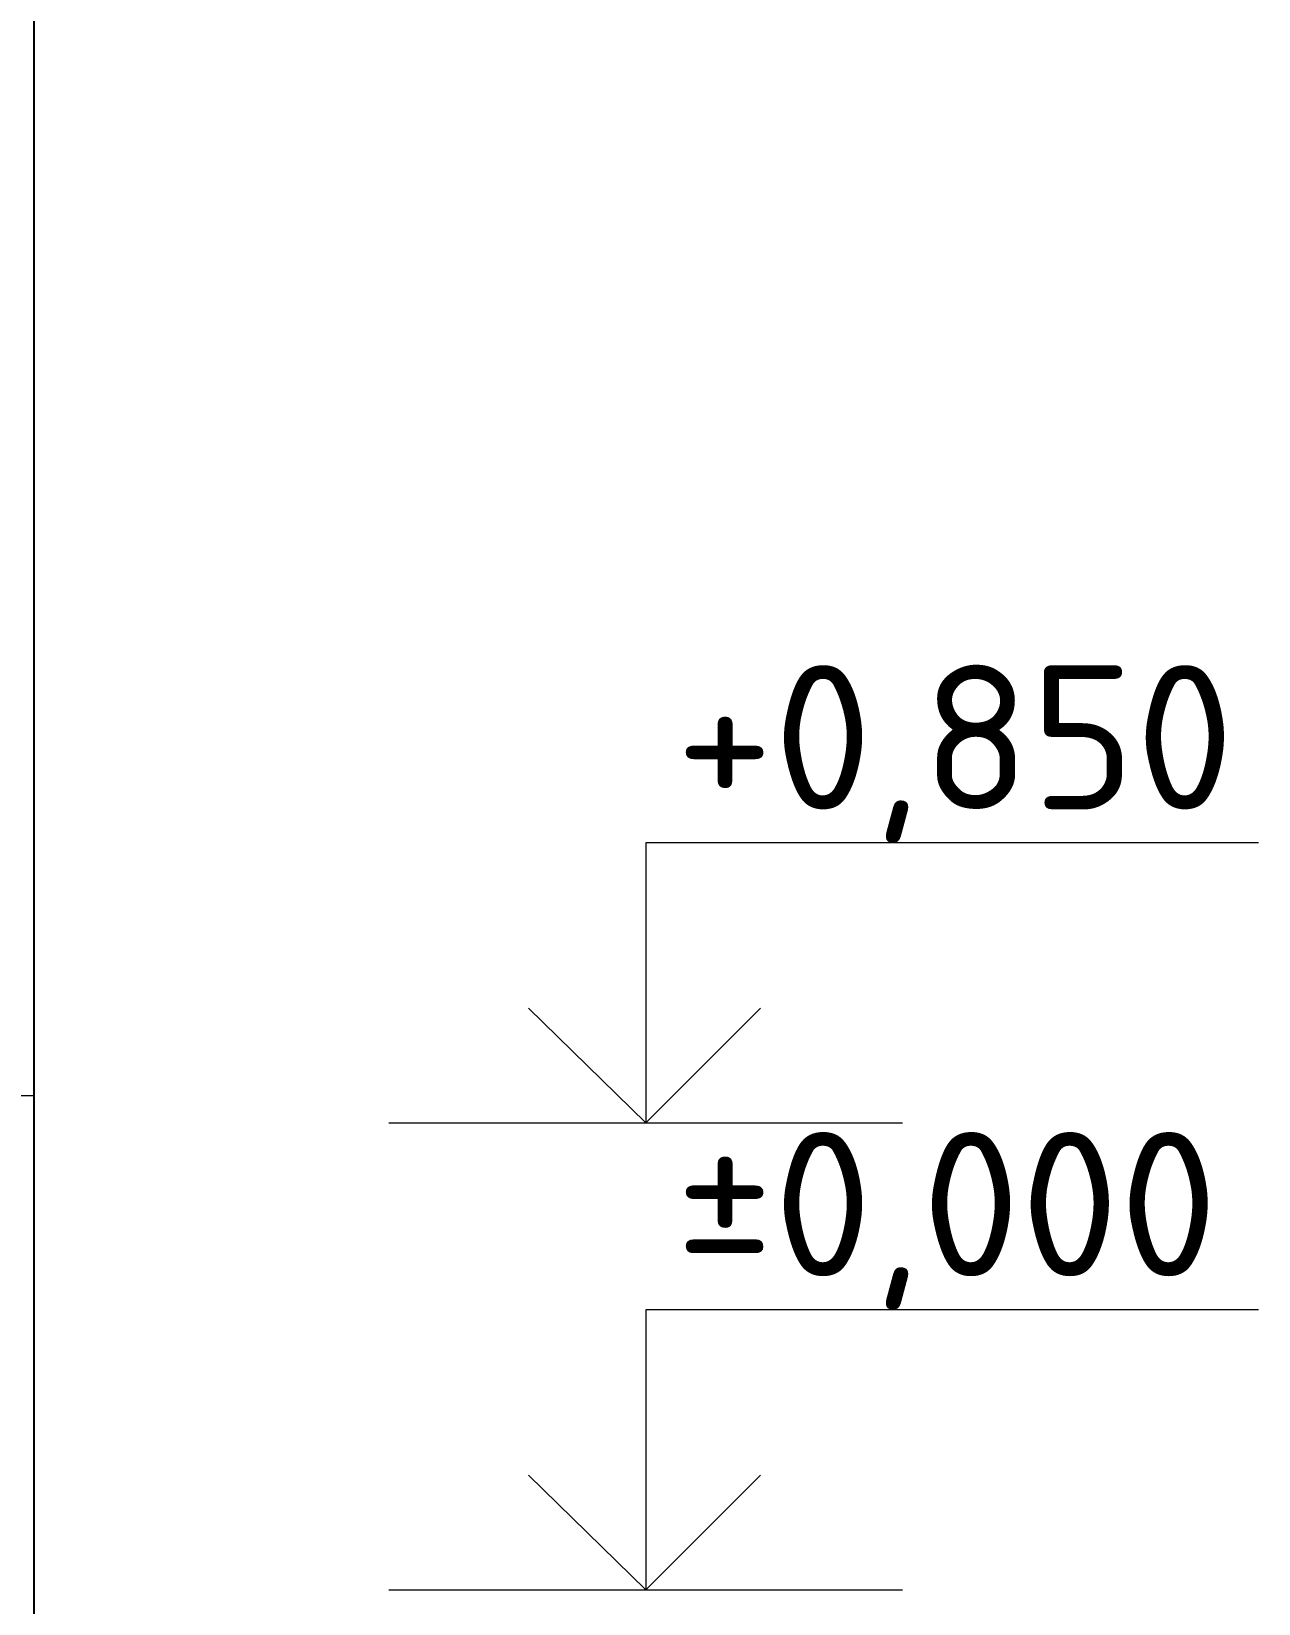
# Model space of a CAD drawing. Header units: millimetres. Extents: x -136099598 to 9192475, y 0 to 779331.
# Drawn here: x 327293 to 329527, y 288529 to 291391 of the extents above; entities that cross this region are included whole.
import ezdxf

# ---------------------------------------------------------------- set-up
doc = ezdxf.new("R2010")
doc.units = ezdxf.units.MM
doc.header["$MEASUREMENT"] = 0
for name, color, linetype, lineweight in [('_Фасад', 7, 'Continuous', 9), ('СТЕНЫ кирпич ЛИДЕР', 250, 'Continuous', 15), ('Фасад_тонкие', 7, 'Continuous', 5), ('фасады', 7, 'Continuous', 9)]:
    doc.layers.add(name, color=color, linetype=linetype, lineweight=lineweight)
doc.layers.add('PDF _0', color=7, linetype='Continuous')
doc.styles.add('PDF ISOCPEUR', font='isocpeur.ttf')

msp = doc.modelspace()

# ---------------------------------------------------------------- linework, layer by layer
at = {"layer": '_Фасад', "lineweight": 0}
for p, q in [((327944, 289403.6, -0.2), (328879, 289403.6, -0.2)), ((327944, 288553.6), (328879, 288553.6))]:
    msp.add_line(p, q, dxfattribs=at)
at = {"layer": 'СТЕНЫ кирпич ЛИДЕР', "lineweight": 25, "ltscale": 100}
msp.add_line((327298.2, 288085.3), (327297.9, 302392.1, -0.3), dxfattribs=at)
at = {"layer": 'Фасад_тонкие', "lineweight": 0, "elevation": -0.2}
msp.add_lwpolyline([(329527.2, 289913.5), (328411.5, 289913.5), (328411.5, 289403.6), (328198.1, 289612.5), (328411.5, 289403.6), (328620.4, 289612.5)], dxfattribs=at)
at = {"layer": 'Фасад_тонкие', "lineweight": 0}
msp.add_lwpolyline([(329527.2, 289063.5), (328411.5, 289063.5), (328411.5, 288553.6), (328198.1, 288762.5), (328411.5, 288553.6), (328620.4, 288762.5)], dxfattribs=at)
at = {"layer": 'фасады', "ltscale": 150, "elevation": -0.2}
msp.add_lwpolyline([(326498.1, 289453.6), (327298.2, 289453.6), (327298.2, 291753.6), (326498.1, 291753.6)], close=True, dxfattribs=at)

# ---------------------------------------------------------------- texts
at = {"layer": 'PDF _0', "color": 18, "lineweight": 0, "true_color": 0x000000, "insert": (328465.6, 289913.5, -0.2), "char_height": 262.49, "attachment_point": 7, "style": 'PDF ISOCPEUR'}
msp.add_mtext('+0,850', dxfattribs=at)
at = {"layer": 'PDF _0', "color": 18, "lineweight": 0, "true_color": 0x000000, "insert": (328465.6, 289063.5), "char_height": 262.49, "attachment_point": 7, "rotation": 359.9974, "style": 'PDF ISOCPEUR'}
msp.add_mtext('%%P0,000', dxfattribs=at)

doc.saveas('drawing.dxf')
